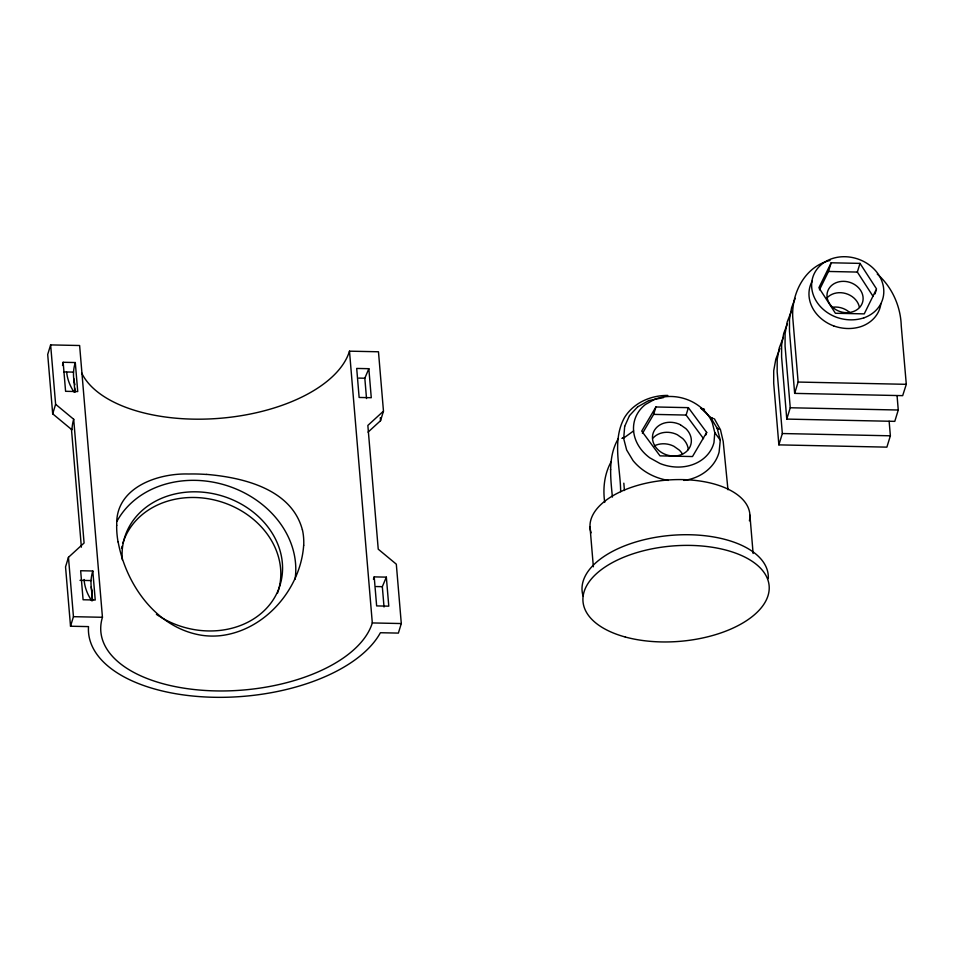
<?xml version="1.0" encoding="UTF-8"?>
<svg xmlns="http://www.w3.org/2000/svg" width="954" height="954" viewBox="0 0 954 954"><rect width="100%" height="100%" fill="white"/><g stroke="black" fill="none" stroke-linecap="round" stroke-linejoin="round"><path stroke-width="1.43" d="M116.758 525.392C115.029 487.661 157.577 473.017 188.713 474.007A78.025 31.243 5.6 0 1 206.398 474.46M612.408 497.07C610.5 477.394 607.853 456.262 618.407 438.423M303.67 545.318C300.57 589.333 264.604 630.892 219.957 635.722A78.025 76.714 -70 0 1 202.26 635.364C156.778 628.483 126.011 584.862 118.153 541.991M714.784 432.603L713.986 442.513A41.213 34.678 17 0 1 660.025 463.513L649.853 457.872A41.356 34.797 17 0 1 633.599 430.91A41.356 34.797 17 0 1 645.369 404.532L654.647 399.309A41.213 34.678 17 0 1 712.304 422.658L714.784 432.603L720.282 440.176L719.101 452.113C714.892 467.937 699.628 478.61 683.839 480.411M623.737 437.958L622.187 438.268L623.737 437.958L624.679 426.39M62.535 365.477L63.155 362.281L75.294 362.544L77.727 391.569L65.587 391.307L63.155 362.281M50.634 344.907L47.7 354.459L52.685 413.833L71.979 429.837A106.144 51.397 47.5 0 1 73.696 419.271L55.618 404.269L50.634 344.907L79.623 345.515L102.448 617.286A137.018 70.167 -4.8 0 0 215.676 690.911A137.018 70.167 -4.8 0 0 372.31 622.938L401.3 623.546L396.315 564.184L378.237 549.182L367.85 425.436L383.472 411.138L378.476 351.776L349.486 351.167A137.018 70.167 -4.8 0 1 219.658 418.317A137.018 70.167 -4.8 0 1 81.615 372.883M52.685 413.833L55.618 404.269M73.696 419.271L84.083 543.017L68.461 557.315L65.54 566.867L70.524 626.229L88.507 626.611A149.349 76.475 -4.8 0 0 213.72 697.279A149.349 76.475 -4.8 0 0 380.396 632.729L398.378 633.098L401.3 623.546M70.524 626.229L73.446 616.678L68.461 557.315M368.041 432.138L380.539 420.702L383.472 411.138M642.436 433.414L653.633 414.382L655.911 406.976L688.383 407.656L706.675 432.436L705.912 434.905M703.527 438.661L686.105 415.062L688.383 407.656M819.462 289.837L828.513 271.461L831.172 262.791L860.007 263.387L876.535 288.931L864.241 313.878L835.418 313.27L818.89 287.726L831.172 262.791M889.14 421.227L890.368 435.799L886.886 447.14L778.869 444.874L782.34 433.533L777.164 371.881L777.2 359.384L779.299 347.793L783.401 337.167M897.082 395.874L898.263 410.017L894.792 421.358L786.776 419.092L790.246 407.763L785.07 346.111L785.094 333.614L787.193 322.023L791.295 311.386M877.263 274.072C891.99 286.856 900.671 306.306 901.232 325.719L906.3 384.319L902.675 395.648L794.658 393.382L798.128 382.053L792.953 319.995C790.401 295.024 804.127 266.56 830.016 260.466M873.089 296.396L857.348 272.069L860.007 263.387M875.021 293.892L876.154 290.171M779.919 348.508L775.829 359.133L773.718 370.724L773.694 383.222L778.869 444.874M795.195 298.352L791.605 307.653L789.495 319.244L789.483 331.336L794.658 393.382M787.312 324.062L783.723 333.363L781.612 344.954L781.6 357.046L786.776 419.092M366.527 398.545L364.822 378.225L368.84 368.697L356.701 368.435L359.133 397.46L371.273 397.711L368.84 368.697M384.033 606.994L382.327 586.674L386.346 577.134L374.207 576.884A142.885 73.16 -4.8 0 1 373.408 579.233M629.449 415.67L624.763 426.211M655.911 406.976L641.72 431.077L660.013 455.869L692.485 456.549L706.675 432.436M611.359 461.378C604.347 473.84 602.737 488.376 604.717 502.412M637.677 406.833L629.58 415.527M633.599 430.91L623.57 438.148L626.659 450.002L633.062 460.627C641.815 471.395 654.718 478.181 668.325 480.434M648.672 400.632L637.832 406.762M648.863 400.597L663.555 397.579M667.812 395.433C650.831 395.242 633.635 402.767 624.524 417.518C611.86 440.462 620.434 467.138 620.66 491.715M828.513 271.461L857.348 272.069M798.128 382.053L906.3 384.319M63.727 371.917L73.541 372.12M358.787 378.094L364.822 378.225M790.246 407.763L898.263 410.017M653.633 414.382L686.105 415.062M782.34 433.533L890.368 435.799M92.8 570.993L80.649 570.731L83.093 599.756L95.233 600.018L92.8 570.993A142.885 73.16 -4.8 0 0 91.703 590.013L92.455 600.066M80.017 580.342L91.047 580.569M376.293 586.543L382.327 586.674M73.446 616.678L102.448 617.286M206.398 474.376C243.187 477.477 291.53 488.997 302.37 529.804M833.724 325.922C842.561 329.07 852.339 329.488 861.283 326.495A36.836 30.993 17 0 0 880.864 303.909M700.987 408.288L704.469 409.481L700.844 408.157L710.79 417.697L717.193 428.334L720.282 440.176M717.229 428.525L718.958 429.133L717.193 428.334M710.79 417.697L713.115 418.603L710.587 417.363M680.417 424.757L685.878 428.632A19.724 16.6 17 0 1 678.843 455.44A19.724 16.6 17 0 1 652.464 436.789A19.724 16.6 17 0 1 680.393 424.733M714.391 418.806L720.473 429.741L723.192 441.392L727.974 489.748M91.214 586.841L92.526 600.65M73.708 378.392L74.901 391.569M749.904 515.124L753.123 553.487M623.821 483.177L624.441 490.499M590.013 526.942L593.364 566.783M380.288 417.733L380.539 420.702M386.346 577.134L388.779 606.16L376.639 605.909L374.207 576.884M349.486 351.167L372.31 622.938M71.407 428.525L81.376 547.167M91.691 590.013L92.216 596.5M74.71 388.051L75.02 392.201M610.5 469.189L610.548 469.905M654.408 445.828A19.736 16.612 17 0 1 673.822 446.233L679.296 450.109A19.724 16.6 17 0 1 682.504 454.152M653.073 438.005A19.736 16.612 17 0 1 677.352 434.75L682.814 438.625A19.736 16.612 17 0 1 688.299 449.608M583.073 595.952A93.409 47.831 -4.8 0 1 669.41 535.504A93.409 47.831 -4.8 0 1 768.292 578.601M591.122 532.797A80.172 41.046 -4.8 0 1 667.836 480.017A80.172 41.046 -4.8 0 1 749.403 520.836M833.224 307.152A18.305 15.407 17 0 1 849.501 312.34M812.343 280.905A36.836 30.993 17 0 0 809.231 290.099A37.349 31.434 17 0 0 812.796 308.404A36.836 30.993 17 0 0 833.713 325.934M826.903 298.006A18.305 15.407 17 0 1 845.745 293.522A18.305 15.407 17 0 1 859.423 307.391M91.763 600.817A149.349 76.475 -4.8 0 1 84.095 579.472M302.418 529.78A68.748 50.157 -55.3 0 1 303.73 545.306M118.046 541.955A68.795 33.867 65.5 0 1 116.674 525.32M122.279 559.712A81.269 68.378 17 0 1 212.837 493.612A81.269 68.378 17 0 1 278.067 590.586A81.269 68.378 17 0 1 161.023 617.31M159.855 616.594A81.269 68.378 17 0 1 156.396 614.34M122.923 543.076A81.269 68.378 17 0 1 222.067 502.126A81.269 68.378 17 0 1 277.519 593.149M121.54 548.443A81.269 68.378 17 0 1 122.029 546.296M116.96 521.301A94.684 79.671 17 0 1 227.493 485.801A94.684 79.671 17 0 1 295.06 579.245M74.961 384.736A142.885 73.16 -4.8 0 1 75.294 362.544M74.09 392.118A149.361 76.475 -4.8 0 1 66.697 372.287M863.942 317.825C854.999 320.818 845.22 320.401 836.384 317.241A36.836 30.993 17 0 1 815.467 299.735A37.349 31.434 17 0 1 811.878 281.43A36.836 30.993 17 0 1 825.496 261.623A36.252 30.504 17 0 1 859.041 259.416A36.836 30.993 17 0 1 882.486 282.909A37.349 31.434 17 0 1 883.547 295.239A36.836 30.993 17 0 1 863.954 317.837M625.275 637.01A93.409 47.831 -4.8 0 0 769.091 590.454A93.409 47.831 -4.8 0 0 633.814 553.547A93.409 47.831 -4.8 0 0 625.275 637.01M830.099 304.517A18.305 15.407 17 0 0 861.319 305.161A18.305 15.407 17 0 0 843.73 281.335A18.305 15.407 17 0 0 830.099 304.517"/></g></svg>
